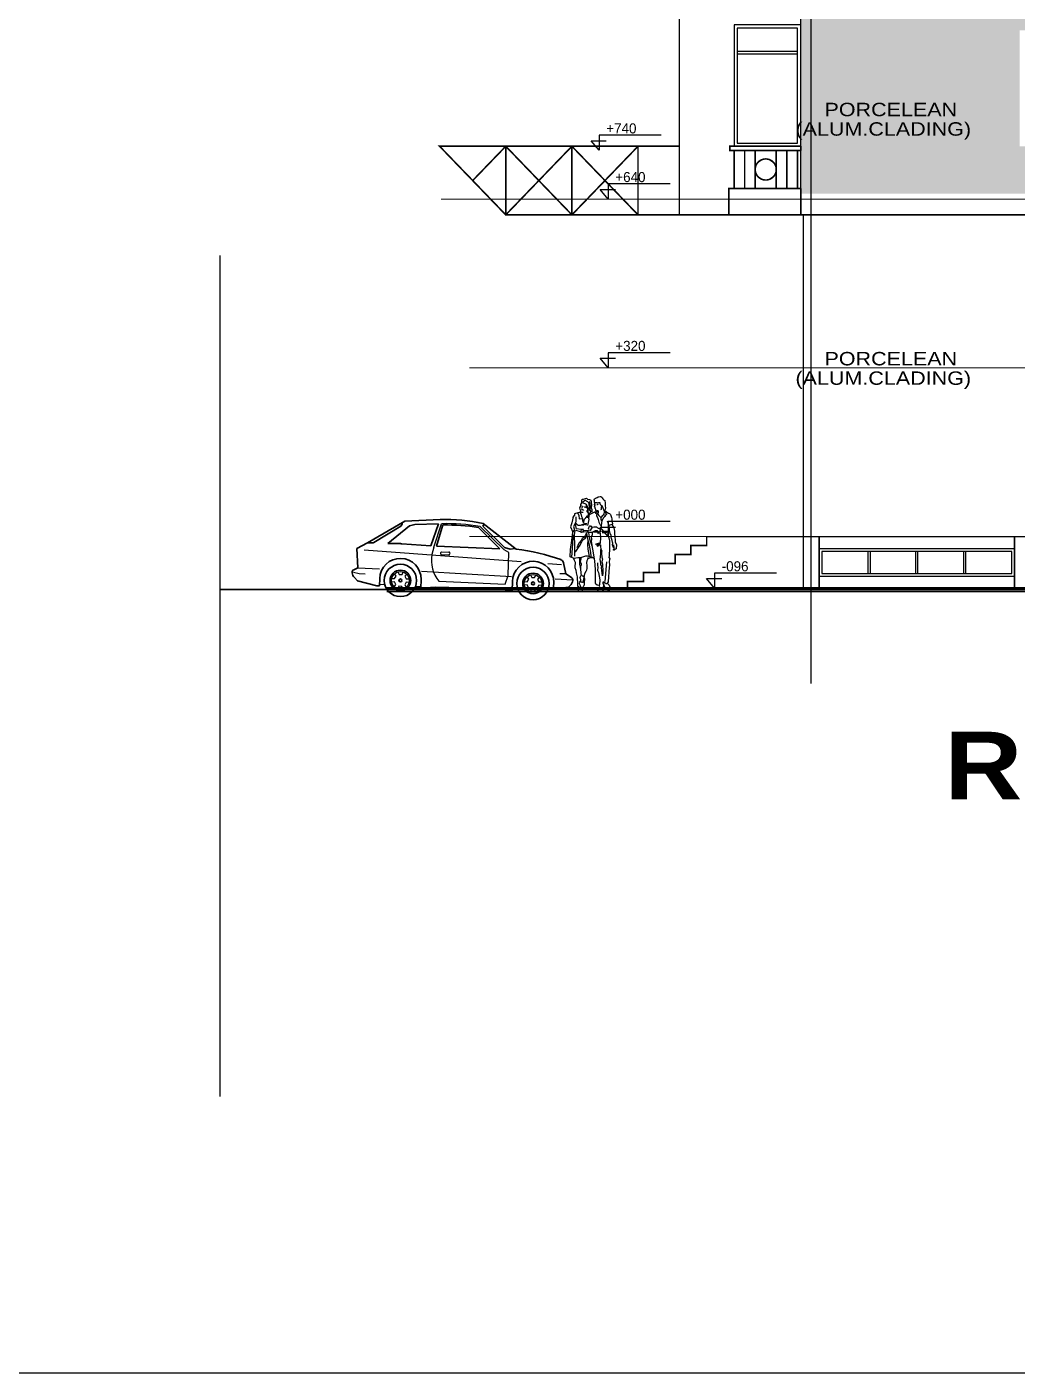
# Model space of a CAD drawing. Extents: x 250879 to 348495, y -51522 to -9360.
# Drawn here: x 291834 to 293711, y -31243 to -28691 of the extents above; entities that cross this region are included whole.
import ezdxf

# ---------------------------------------------------------------- set-up
doc = ezdxf.new("R2010")
doc.units = 0
doc.layers.get('0').update_dxf_attribs({"linetype": 'CONTINUOUS'})
for name, color, linetype, lineweight in [('A-text function', 30, 'CONTINUOUS', 20), ('BALUSTER', 6, 'CONTINUOUS', 30), ('VIS', 8, 'CONTINUOUS', 18)]:
    doc.layers.add(name, color=color, linetype=linetype, lineweight=lineweight)
for name, color, linetype in [('AXIS', 1, 'CONTINUOUS'), ('CAR_DTL', 7, 'CONTINUOUS'), ('CURTAIN', 150, 'CONTINUOUS'), ('DOOR', 4, 'CONTINUOUS'), ('HATCH', 8, 'CONTINUOUS'), ('TEXT', 3, 'CONTINUOUS'), ('TRUSS', 2, 'CONTINUOUS'), ('WALL', 7, 'CONTINUOUS')]:
    doc.layers.add(name, color=color, linetype=linetype)
doc.styles.add('ARIAL', font='BOD_CR.TTF', dxfattribs={"width": 1.2})
doc.styles.get("Standard").update_dxf_attribs({"font": 'sanss___.ttf', "height": 15})
doc.styles.add('VITA', font='vinet.ttf')

# ---------------------------------------------------------------- blocks, each defined once
blk = doc.blocks.new('105')
for p, q in [((-0.017, 1.788), (-0.028, 1.776)), ((0.001, 1.802), (-0.017, 1.788)), ((0.015, 1.805), (0.001, 1.802)), ((0.038, 1.797), (0.015, 1.805)), ((0.052, 1.795), (0.038, 1.797)), ((0.068, 1.786), (0.052, 1.795)), ((-0.072, 1.542), (-0.111, 1.458)), ((-0.073, 1.534), (-0.093, 1.527)), ((-0.081, 1.627), (-0.09, 1.59)), ((-0.09, 1.59), (-0.08, 1.556)), ((-0.079, 1.713), (-0.081, 1.691)), ((-0.081, 1.691), (-0.081, 1.659)), ((-0.081, 1.659), (-0.081, 1.627)), ((-0.08, 1.556), (-0.073, 1.534)), ((-0.075, 1.729), (-0.079, 1.713)), ((-0.059, 1.742), (-0.075, 1.729)), ((-0.067, 1.536), (-0.062, 1.536)), ((-0.062, 1.546), (-0.065, 1.523)), ((-0.062, 1.536), (-0.059, 1.54)), ((-0.04, 1.756), (-0.059, 1.742)), ((-0.059, 1.54), (-0.055, 1.551)), ((-0.055, 1.551), (-0.05, 1.563)), ((-0.05, 1.563), (-0.045, 1.58)), ((-0.045, 1.58), (-0.037, 1.602)), ((-0.028, 1.776), (-0.04, 1.756)), ((-0.037, 1.602), (-0.032, 1.611)), ((-0.032, 1.611), (-0.026, 1.624)), ((-0.026, 1.624), (-0.014, 1.632)), ((-0.02, 1.616), (-0.024, 1.608)), ((-0.024, 1.608), (-0.024, 1.599)), ((-0.024, 1.599), (-0.022, 1.599)), ((-0.022, 1.599), (-0.018, 1.599)), ((-0.02, 1.634), (-0.02, 1.626)), ((-0.02, 1.626), (-0.02, 1.616)), ((-0.018, 1.599), (-0.007, 1.607)), ((-0.014, 1.632), (-0.001, 1.639)), ((-0.007, 1.607), (-0.007, 1.597)), ((-0.007, 1.597), (-0.007, 1.583)), ((-0.007, 1.583), (-0.006, 1.566)), ((-0.006, 1.566), (-0.006, 1.559)), ((-0.006, 1.559), (0.003, 1.552)), ((-0.001, 1.639), (0.004, 1.649)), ((0.004, 1.649), (0.009, 1.659)), ((0.009, 1.659), (0.012, 1.674)), ((0.012, 1.674), (0.015, 1.684)), ((0.015, 1.684), (0.019, 1.684)), ((0.019, 1.684), (0.03, 1.684)), ((0.03, 1.684), (0.046, 1.682)), ((0.046, 1.682), (0.058, 1.679)), ((0.051, 1.647), (0.057, 1.65)), ((0.057, 1.65), (0.062, 1.651)), ((0.058, 1.679), (0.07, 1.68)), ((0.062, 1.651), (0.066, 1.652)), ((0.063, 1.531), (0.068, 1.532)), ((0.066, 1.652), (0.069, 1.653)), ((0.084, 1.778), (0.068, 1.786)), ((0.068, 1.532), (0.071, 1.53)), ((0.07, 1.68), (0.088, 1.681)), ((0.071, 1.644), (0.072, 1.644)), ((0.101, 1.774), (0.084, 1.778)), ((0.084, 1.53), (0.091, 1.539)), ((0.099, 1.565), (0.085, 1.571)), ((0.088, 1.681), (0.102, 1.684)), ((0.091, 1.539), (0.094, 1.546)), ((0.094, 1.546), (0.097, 1.555)), ((0.097, 1.555), (0.099, 1.565)), ((0.122, 1.758), (0.101, 1.774)), ((0.102, 1.684), (0.117, 1.688)), ((0.103, 1.571), (0.105, 1.577)), ((0.107, 1.643), (0.104, 1.65)), ((0.105, 1.577), (0.106, 1.589)), ((0.106, 1.589), (0.107, 1.595)), ((0.108, 1.64), (0.107, 1.643)), ((0.107, 1.599), (0.11, 1.599)), ((0.107, 1.595), (0.107, 1.599)), ((0.112, 1.635), (0.108, 1.64)), ((0.11, 1.599), (0.111, 1.601)), ((0.111, 1.601), (0.114, 1.602)), ((0.112, 1.64), (0.117, 1.643)), ((0.115, 1.629), (0.112, 1.635)), ((0.114, 1.671), (0.114, 1.681)), ((0.116, 1.664), (0.114, 1.671)), ((0.114, 1.602), (0.116, 1.606)), ((0.119, 1.619), (0.115, 1.629)), ((0.117, 1.657), (0.116, 1.664)), ((0.116, 1.606), (0.12, 1.613)), ((0.117, 1.688), (0.119, 1.699)), ((0.117, 1.65), (0.117, 1.657)), ((0.117, 1.643), (0.117, 1.65)), ((0.117, 1.643), (0.117, 1.643)), ((0.119, 1.699), (0.12, 1.718)), ((0.12, 1.614), (0.119, 1.619)), ((0.12, 1.718), (0.123, 1.739)), ((0.121, 1.613), (0.12, 1.614)), ((0.12, 1.613), (0.121, 1.613)), ((0.123, 1.739), (0.122, 1.758)), ((0.185, 1.59), (0.171, 1.558)), ((0.171, 1.558), (0.172, 1.506)), ((0.183, 1.704), (0.179, 1.64)), ((0.179, 1.64), (0.185, 1.59)), ((0.191, 1.735), (0.183, 1.704)), ((0.188, 1.516), (0.196, 1.54)), ((0.212, 1.745), (0.191, 1.735)), ((0.195, 1.611), (0.202, 1.659)), ((0.197, 1.59), (0.195, 1.611)), ((0.196, 1.54), (0.203, 1.565)), ((0.203, 1.565), (0.197, 1.59)), ((0.202, 1.659), (0.207, 1.71)), ((0.223, 1.548), (0.204, 1.531)), ((0.252, 1.754), (0.212, 1.745)), ((0.224, 1.654), (0.22, 1.608)), ((0.22, 1.608), (0.223, 1.575)), ((0.223, 1.575), (0.223, 1.548)), ((0.231, 1.691), (0.224, 1.654)), ((0.252, 1.709), (0.231, 1.691)), ((0.235, 1.561), (0.273, 1.649)), ((0.262, 1.519), (0.235, 1.561)), ((0.245, 1.532), (0.241, 1.477)), ((0.255, 1.573), (0.245, 1.532)), ((0.264, 1.764), (0.252, 1.754)), ((0.279, 1.724), (0.252, 1.709)), ((0.277, 1.598), (0.255, 1.573)), ((0.272, 1.77), (0.264, 1.764)), ((0.328, 1.754), (0.272, 1.77)), ((0.273, 1.649), (0.343, 1.682)), ((0.277, 1.645), (0.277, 1.598)), ((0.29, 1.732), (0.279, 1.724)), ((0.305, 1.61), (0.287, 1.596)), ((0.287, 1.596), (0.296, 1.596)), ((0.306, 1.73), (0.29, 1.732)), ((0.296, 1.596), (0.302, 1.6)), ((0.302, 1.6), (0.305, 1.608)), ((0.312, 1.606), (0.305, 1.61)), ((0.339, 1.699), (0.306, 1.73)), ((0.321, 1.548), (0.329, 1.547)), ((0.35, 1.75), (0.328, 1.754)), ((0.329, 1.547), (0.334, 1.547)), ((0.334, 1.547), (0.34, 1.549)), ((0.339, 1.621), (0.344, 1.605)), ((0.34, 1.549), (0.345, 1.55)), ((0.343, 1.682), (0.374, 1.671)), ((0.344, 1.605), (0.353, 1.595)), ((0.345, 1.55), (0.35, 1.552)), ((0.361, 1.73), (0.35, 1.75)), ((0.35, 1.552), (0.368, 1.561)), ((0.353, 1.595), (0.358, 1.587)), ((0.357, 1.579), (0.353, 1.573)), ((0.358, 1.587), (0.357, 1.579)), ((0.358, 1.623), (0.368, 1.624)), ((0.359, 1.709), (0.361, 1.73)), ((0.359, 1.692), (0.359, 1.709)), ((0.371, 1.677), (0.359, 1.692)), ((0.374, 1.671), (0.386, 1.65)), ((0.388, 1.551), (0.385, 1.536)), ((0.385, 1.536), (0.387, 1.526)), ((0.386, 1.65), (0.387, 1.621)), ((0.387, 1.621), (0.396, 1.604)), ((0.397, 1.566), (0.388, 1.551)), ((0.396, 1.604), (0.402, 1.588)), ((0.402, 1.588), (0.397, 1.566)), ((-0.216, 1.321), (-0.224, 1.279)), ((-0.224, 1.279), (-0.161, 1.254)), ((-0.224, 1.279), (-0.218, 1.273)), ((-0.212, 1.357), (-0.216, 1.321)), ((-0.211, 1.382), (-0.212, 1.357)), ((-0.205, 1.406), (-0.211, 1.382)), ((-0.192, 1.443), (-0.205, 1.406)), ((-0.185, 1.462), (-0.192, 1.443)), ((-0.166, 1.48), (-0.185, 1.462)), ((-0.145, 1.488), (-0.166, 1.48)), ((-0.161, 1.254), (-0.127, 1.335)), ((-0.116, 1.505), (-0.145, 1.488)), ((-0.104, 1.52), (-0.116, 1.505)), ((-0.111, 1.458), (-0.069, 1.446)), ((-0.093, 1.527), (-0.104, 1.52)), ((-0.069, 1.446), (-0.089, 1.431)), ((-0.089, 1.431), (-0.067, 1.41)), ((-0.067, 1.41), (-0.048, 1.39)), ((-0.065, 1.523), (-0.064, 1.507)), ((-0.064, 1.507), (-0.061, 1.489)), ((-0.061, 1.489), (-0.055, 1.473)), ((-0.055, 1.473), (-0.048, 1.457)), ((-0.048, 1.457), (-0.039, 1.446)), ((-0.048, 1.39), (-0.036, 1.374)), ((-0.039, 1.446), (-0.027, 1.438)), ((-0.036, 1.374), (-0.033, 1.365)), ((-0.033, 1.365), (-0.017, 1.349)), ((-0.027, 1.438), (-0.016, 1.419)), ((-0.017, 1.349), (-0.011, 1.299)), ((-0.016, 1.419), (-0.011, 1.409)), ((-0.011, 1.409), (-0.008, 1.399)), ((-0.011, 1.299), (0.001, 1.199)), ((-0.004, 1.353), (-0.006, 1.335)), ((-0.002, 1.373), (-0.004, 1.353)), ((0.007, 1.411), (-0.002, 1.388)), ((-0.002, 1.388), (-0.002, 1.373)), ((0.035, 1.316), (0.004, 1.252)), ((0.029, 1.435), (0.007, 1.411)), ((0.043, 1.452), (0.029, 1.435)), ((0.052, 1.367), (0.035, 1.316)), ((0.054, 1.468), (0.043, 1.452)), ((0.045, 1.498), (0.046, 1.51)), ((0.045, 1.49), (0.045, 1.498)), ((0.046, 1.518), (0.047, 1.53)), ((0.046, 1.51), (0.046, 1.518)), ((0.047, 1.53), (0.049, 1.53)), ((0.049, 1.53), (0.056, 1.529)), ((0.058, 1.387), (0.052, 1.367)), ((0.063, 1.483), (0.054, 1.468)), ((0.056, 1.529), (0.059, 1.529)), ((0.084, 1.44), (0.058, 1.387)), ((0.059, 1.529), (0.063, 1.531)), ((0.061, 1.516), (0.068, 1.498)), ((0.068, 1.498), (0.063, 1.483)), ((0.071, 1.53), (0.077, 1.525)), ((0.106, 1.489), (0.073, 1.472)), ((0.073, 1.472), (0.084, 1.44)), ((0.077, 1.525), (0.078, 1.525)), ((0.078, 1.527), (0.106, 1.489)), ((0.078, 1.525), (0.082, 1.526)), ((0.082, 1.526), (0.084, 1.53)), ((0.213, 1.46), (0.102, 1.517)), ((0.204, 1.531), (0.196, 1.513)), ((0.196, 1.513), (0.207, 1.48)), ((0.207, 1.468), (0.262, 1.519)), ((0.224, 1.387), (0.213, 1.46)), ((0.218, 1.369), (0.224, 1.387)), ((0.244, 1.251), (0.218, 1.369)), ((0.241, 1.477), (0.252, 1.4)), ((0.285, 1.399), (0.254, 1.437)), ((0.303, 1.293), (0.266, 1.293)), ((0.296, 1.278), (0.282, 1.273)), ((0.31, 1.374), (0.285, 1.399)), ((0.312, 1.279), (0.296, 1.278)), ((0.334, 1.281), (0.303, 1.293)), ((0.327, 1.301), (0.31, 1.374)), ((0.33, 1.267), (0.312, 1.279)), ((0.344, 1.339), (0.327, 1.301)), ((0.384, 1.26), (0.334, 1.281)), ((0.361, 1.504), (0.335, 1.508)), ((0.344, 1.384), (0.344, 1.339)), ((0.408, 1.377), (0.344, 1.384)), ((0.353, 1.401), (0.352, 1.389)), ((0.364, 1.426), (0.353, 1.401)), ((0.368, 1.506), (0.361, 1.504)), ((0.375, 1.455), (0.364, 1.426)), ((0.378, 1.514), (0.368, 1.506)), ((0.394, 1.497), (0.375, 1.455)), ((0.387, 1.526), (0.378, 1.514)), ((0.388, 1.505), (0.496, 1.477)), ((0.419, 1.446), (0.408, 1.377)), ((0.434, 1.486), (0.419, 1.446)), ((0.471, 1.299), (0.436, 1.26)), ((0.474, 1.419), (0.474, 1.333)), ((0.474, 1.333), (0.482, 1.305)), ((0.482, 1.305), (0.478, 1.265)), ((0.482, 1.305), (0.516, 1.236)), ((0.496, 1.477), (0.498, 1.451)), ((0.498, 1.451), (0.538, 1.406)), ((0.526, 1.42), (0.551, 1.303)), ((0.551, 1.303), (0.575, 1.228)), ((-0.267, 1.025), (-0.27, 0.99)), ((-0.26, 1.105), (-0.267, 1.025)), ((-0.259, 1.143), (-0.26, 1.105)), ((-0.254, 1.177), (-0.259, 1.143)), ((-0.248, 1.212), (-0.254, 1.177)), ((-0.227, 1.243), (-0.248, 1.212)), ((-0.218, 1.273), (-0.227, 1.243)), ((-0.201, 1.009), (-0.197, 1.036)), ((-0.197, 1.036), (-0.196, 1.078)), ((-0.196, 1.078), (-0.187, 1.086)), ((-0.187, 1.086), (-0.166, 1.147)), ((-0.166, 1.147), (-0.165, 1.157)), ((-0.165, 1.157), (-0.162, 1.18)), ((-0.162, 1.198), (-0.161, 1.254)), ((-0.162, 1.18), (-0.162, 1.198)), ((-0.145, 1.163), (-0.155, 1.148)), ((-0.155, 1.148), (-0.152, 1.138)), ((-0.152, 1.138), (-0.131, 1.137)), ((-0.136, 1.069), (-0.151, 1.017)), ((-0.14, 1.189), (-0.145, 1.163)), ((-0.139, 1.245), (-0.14, 1.229)), ((-0.14, 1.229), (-0.14, 1.189)), ((-0.131, 1.099), (-0.136, 1.069)), ((-0.131, 1.137), (-0.102, 1.142)), ((-0.122, 1.129), (-0.131, 1.099)), ((-0.097, 1.127), (-0.122, 1.129)), ((-0.102, 1.142), (-0.076, 1.14)), ((-0.075, 1.122), (-0.097, 1.127)), ((-0.076, 1.14), (-0.042, 1.14)), ((-0.052, 1.121), (-0.075, 1.122)), ((-0.029, 1.121), (-0.052, 1.121)), ((-0.042, 1.14), (-0.012, 1.141)), ((0.004, 1.149), (0.005, 1.171)), ((0.004, 1.135), (0.004, 1.149)), ((0.009, 1.128), (0.004, 1.135)), ((0.005, 1.171), (0.007, 1.189)), ((0.01, 1.107), (0.006, 1.017)), ((0.007, 1.189), (0.008, 1.189)), ((0.008, 1.189), (0.025, 1.192)), ((0.025, 1.117), (0.009, 1.128)), ((0.019, 1.156), (0.016, 1.135)), ((0.025, 1.192), (0.044, 1.198)), ((0.037, 1.113), (0.025, 1.117)), ((0.036, 1.143), (0.029, 1.131)), ((0.051, 1.104), (0.037, 1.113)), ((0.044, 1.198), (0.053, 1.201)), ((0.056, 1.106), (0.051, 1.104)), ((0.053, 1.201), (0.063, 1.21)), ((0.057, 1.117), (0.056, 1.106)), ((0.058, 1.143), (0.057, 1.13)), ((0.057, 1.13), (0.057, 1.117)), ((0.059, 1.148), (0.058, 1.143)), ((0.068, 1.156), (0.059, 1.148)), ((0.063, 1.21), (0.073, 1.221)), ((0.082, 1.157), (0.068, 1.156)), ((0.07, 1.129), (0.137, 1.125)), ((0.073, 1.221), (0.076, 1.224)), ((0.076, 1.224), (0.096, 1.223)), ((0.094, 1.16), (0.082, 1.157)), ((0.103, 1.159), (0.094, 1.16)), ((0.096, 1.223), (0.135, 1.22)), ((0.163, 1.127), (0.103, 1.159)), ((0.135, 1.22), (0.162, 1.217)), ((0.159, 1.08), (0.158, 1.125)), ((0.175, 1.04), (0.159, 1.08)), ((0.162, 1.217), (0.163, 1.225)), ((0.163, 1.225), (0.174, 1.224)), ((0.209, 1.127), (0.163, 1.127)), ((0.165, 1.219), (0.203, 1.16)), ((0.173, 0.997), (0.175, 1.04)), ((0.174, 1.224), (0.179, 1.242)), ((0.179, 1.242), (0.188, 1.236)), ((0.188, 1.236), (0.194, 1.243)), ((0.194, 1.243), (0.205, 1.238)), ((0.203, 1.16), (0.242, 1.166)), ((0.205, 1.238), (0.211, 1.244)), ((0.224, 1.125), (0.209, 1.127)), ((0.211, 1.244), (0.226, 1.225)), ((0.234, 1.117), (0.215, 1)), ((0.243, 1.128), (0.224, 1.125)), ((0.226, 1.225), (0.241, 1.185)), ((0.246, 1.141), (0.243, 1.128)), ((0.269, 1.103), (0.243, 0.974)), ((0.246, 1.162), (0.246, 1.152)), ((0.246, 1.152), (0.246, 1.141)), ((0.253, 1.126), (0.334, 1.131)), ((0.324, 1.166), (0.259, 1.161)), ((0.284, 1.022), (0.271, 1.073)), ((0.272, 1.116), (0.295, 1.058)), ((0.282, 1.273), (0.276, 1.258)), ((0.339, 0.981), (0.284, 1.022)), ((0.295, 1.058), (0.324, 1.026)), ((0.324, 1.026), (0.352, 1.005)), ((0.362, 1.268), (0.33, 1.267)), ((0.338, 1.18), (0.335, 1.16)), ((0.335, 1.16), (0.335, 1.145)), ((0.335, 1.145), (0.34, 1.13)), ((0.344, 1.194), (0.338, 1.18)), ((0.34, 1.13), (0.347, 1.116)), ((0.356, 1.187), (0.344, 1.194)), ((0.347, 1.116), (0.353, 1.127)), ((0.353, 1.127), (0.37, 1.12)), ((0.367, 1.174), (0.356, 1.187)), ((0.374, 1.156), (0.367, 1.174)), ((0.37, 1.12), (0.373, 1.13)), ((0.468, 1.198), (0.373, 1.182)), ((0.373, 1.13), (0.375, 1.143)), ((0.375, 1.143), (0.374, 1.156)), ((0.436, 1.26), (0.384, 1.26)), ((0.384, 1.135), (0.469, 1.161)), ((0.478, 1.265), (0.475, 1.199)), ((0.5, 1.076), (0.487, 1.157)), ((0.516, 1.236), (0.498, 1.167)), ((0.529, 1.124), (0.498, 1.167)), ((0.498, 1.004), (0.5, 1.076)), ((0.524, 1.016), (0.519, 1.074)), ((0.575, 1.228), (0.529, 1.124)), ((0.552, 0.968), (0.529, 1.124)), ((-0.274, 0.936), (-0.297, 0.892)), ((-0.297, 0.892), (-0.291, 0.812)), ((-0.291, 0.812), (-0.264, 0.801)), ((-0.27, 0.99), (-0.274, 0.936)), ((-0.264, 0.801), (-0.251, 0.784)), ((-0.254, 0.83), (-0.247, 0.888)), ((-0.252, 0.812), (-0.254, 0.83)), ((-0.246, 0.805), (-0.252, 0.812)), ((-0.251, 0.842), (-0.239, 0.836)), ((-0.251, 0.784), (-0.247, 0.784)), ((-0.247, 0.784), (-0.246, 0.784)), ((-0.243, 0.799), (-0.246, 0.805)), ((-0.246, 0.784), (-0.243, 0.789)), ((-0.243, 0.794), (-0.243, 0.799)), ((-0.243, 0.789), (-0.243, 0.794)), ((-0.239, 0.836), (-0.235, 0.844)), ((-0.235, 0.844), (-0.233, 0.852)), ((-0.233, 0.852), (-0.225, 0.869)), ((-0.226, 0.921), (-0.224, 0.938)), ((-0.226, 0.912), (-0.226, 0.921)), ((-0.222, 0.896), (-0.226, 0.912)), ((-0.225, 0.869), (-0.221, 0.885)), ((-0.224, 0.938), (-0.214, 0.97)), ((-0.221, 0.885), (-0.222, 0.896)), ((-0.214, 0.97), (-0.201, 1.009)), ((-0.151, 1.017), (-0.163, 0.965)), ((-0.163, 0.965), (-0.163, 0.926)), ((-0.163, 0.926), (-0.162, 0.823)), ((-0.162, 0.823), (-0.16, 0.679)), ((0.002, 0.811), (-0.018, 0.776)), ((-0.018, 0.776), (-0.016, 0.751)), ((0, 0.722), (0, 0.8)), ((0.003, 0.852), (0.002, 0.811)), ((0.008, 0.889), (0.003, 0.852)), ((0.006, 1.017), (0.01, 0.922)), ((0.066, 0.89), (0.008, 0.889)), ((0.01, 0.922), (0.027, 0.907)), ((0.027, 0.907), (0.079, 0.888)), ((0.032, 0.918), (0.104, 0.892)), ((0.036, 0.871), (0.074, 0.855)), ((0.079, 0.888), (0.066, 0.89)), ((0.111, 0.586), (0.15, 0.803)), ((0.15, 0.803), (0.174, 0.95)), ((0.215, 1), (0.169, 0.865)), ((0.174, 0.95), (0.173, 0.997)), ((0.218, 0.883), (0.196, 0.741)), ((0.237, 0.964), (0.218, 0.883)), ((0.247, 0.805), (0.232, 0.735)), ((0.243, 0.974), (0.25, 0.896)), ((0.25, 0.896), (0.247, 0.805)), ((0.362, 0.948), (0.339, 0.981)), ((0.352, 1.005), (0.375, 0.972)), ((0.389, 0.878), (0.362, 0.948)), ((0.375, 0.972), (0.414, 0.916)), ((0.421, 0.839), (0.389, 0.878)), ((0.414, 0.916), (0.453, 0.829)), ((0.459, 0.78), (0.421, 0.839)), ((0.474, 0.763), (0.459, 0.78)), ((0.493, 0.943), (0.498, 1.004)), ((0.494, 0.673), (0.493, 0.943)), ((0.528, 0.911), (0.524, 1.016)), ((0.547, 0.651), (0.528, 0.911)), ((0.576, 0.799), (0.552, 0.968)), ((0.579, 0.659), (0.576, 0.799)), ((-0.157, 0.638), (-0.169, 0.622)), ((-0.169, 0.622), (-0.168, 0.602)), ((-0.168, 0.602), (-0.156, 0.578)), ((-0.158, 0.553), (-0.165, 0.52)), ((-0.165, 0.52), (-0.165, 0.493)), ((-0.16, 0.679), (-0.155, 0.646)), ((-0.156, 0.578), (-0.158, 0.553)), ((-0.155, 0.646), (-0.157, 0.638)), ((-0.11, 0.562), (-0.077, 0.193)), ((-0.024, 0.622), (-0.035, 0.621)), ((-0.035, 0.621), (-0.02, 0.562)), ((-0.02, 0.562), (-0.032, 0.523)), ((-0.032, 0.523), (-0.03, 0.5)), ((-0.013, 0.708), (-0.024, 0.622)), ((-0.016, 0.751), (-0.013, 0.708)), ((-0.003, 0.508), (0, 0.531)), ((0.004, 0.652), (0, 0.722)), ((0, 0.531), (0.011, 0.614)), ((0.011, 0.614), (0.004, 0.652)), ((0.064, 0.545), (0.06, 0.504)), ((0.1, 0.421), (0.111, 0.586)), ((0.122, 0.638), (0.21, 0.659)), ((0.122, 0.631), (0.163, 0.638)), ((0.163, 0.638), (0.196, 0.641)), ((0.196, 0.741), (0.191, 0.671)), ((0.196, 0.641), (0.235, 0.63)), ((0.21, 0.659), (0.251, 0.67)), ((0.232, 0.735), (0.222, 0.663)), ((0.246, 0.649), (0.247, 0.628)), ((0.247, 0.628), (0.249, 0.611)), ((0.249, 0.611), (0.262, 0.583)), ((0.251, 0.67), (0.288, 0.67)), ((0.262, 0.583), (0.272, 0.549)), ((0.269, 0.532), (0.264, 0.505)), ((0.272, 0.549), (0.269, 0.532)), ((0.288, 0.67), (0.325, 0.661)), ((0.325, 0.661), (0.386, 0.643)), ((0.366, 0.518), (0.368, 0.526)), ((0.368, 0.505), (0.366, 0.518)), ((0.368, 0.526), (0.376, 0.54)), ((0.373, 0.63), (0.38, 0.639)), ((0.373, 0.619), (0.373, 0.63)), ((0.378, 0.605), (0.373, 0.619)), ((0.376, 0.54), (0.379, 0.554)), ((0.383, 0.586), (0.378, 0.605)), ((0.379, 0.554), (0.382, 0.57)), ((0.38, 0.639), (0.382, 0.639)), ((0.382, 0.57), (0.383, 0.586)), ((0.386, 0.643), (0.436, 0.642)), ((0.404, 0.522), (0.398, 0.49)), ((0.403, 0.632), (0.401, 0.606)), ((0.401, 0.606), (0.402, 0.575)), ((0.402, 0.575), (0.404, 0.548)), ((0.407, 0.643), (0.403, 0.632)), ((0.404, 0.548), (0.404, 0.522)), ((0.436, 0.642), (0.471, 0.636)), ((0.471, 0.636), (0.496, 0.628)), ((0.491, 0.753), (0.474, 0.763)), ((0.488, 0.558), (0.487, 0.526)), ((0.487, 0.526), (0.489, 0.497)), ((0.502, 0.595), (0.488, 0.558)), ((0.496, 0.628), (0.536, 0.642)), ((0.516, 0.626), (0.502, 0.595)), ((0.536, 0.642), (0.579, 0.659)), ((-0.165, 0.493), (-0.161, 0.466)), ((-0.161, 0.466), (-0.141, 0.188)), ((-0.03, 0.5), (-0.038, 0.403)), ((-0.038, 0.403), (-0.037, 0.354)), ((-0.037, 0.354), (-0.031, 0.301)), ((-0.031, 0.301), (-0.016, 0.451)), ((-0.018, 0.482), (-0.003, 0.508)), ((-0.016, 0.451), (-0.018, 0.482)), ((0.045, 0.36), (0.019, 0.225)), ((0.06, 0.4), (0.045, 0.36)), ((0.06, 0.504), (0.055, 0.463)), ((0.055, 0.463), (0.06, 0.4)), ((0.102, 0.159), (0.1, 0.421)), ((0.264, 0.505), (0.264, 0.472)), ((0.264, 0.472), (0.264, 0.445)), ((0.264, 0.445), (0.268, 0.409)), ((0.268, 0.409), (0.284, 0.381)), ((0.284, 0.381), (0.309, 0.338)), ((0.314, 0.262), (0.307, 0.242)), ((0.309, 0.338), (0.315, 0.305)), ((0.322, 0.281), (0.314, 0.262)), ((0.315, 0.305), (0.319, 0.3)), ((0.317, 0.302), (0.334, 0.205)), ((0.319, 0.3), (0.327, 0.291)), ((0.327, 0.291), (0.34, 0.287)), ((0.34, 0.287), (0.348, 0.29)), ((0.348, 0.29), (0.356, 0.304)), ((0.356, 0.304), (0.363, 0.316)), ((0.363, 0.316), (0.374, 0.335)), ((0.372, 0.494), (0.368, 0.505)), ((0.376, 0.471), (0.372, 0.494)), ((0.374, 0.371), (0.38, 0.415)), ((0.374, 0.335), (0.374, 0.371)), ((0.383, 0.286), (0.375, 0.314)), ((0.383, 0.449), (0.376, 0.471)), ((0.38, 0.415), (0.381, 0.432)), ((0.381, 0.432), (0.383, 0.449)), ((0.389, 0.27), (0.383, 0.286)), ((0.389, 0.465), (0.384, 0.449)), ((0.398, 0.49), (0.389, 0.465)), ((0.391, 0.255), (0.389, 0.27)), ((0.45, 0.283), (0.448, 0.251)), ((0.467, 0.356), (0.45, 0.283)), ((0.476, 0.407), (0.467, 0.356)), ((0.489, 0.46), (0.476, 0.407)), ((0.489, 0.497), (0.489, 0.46)), ((-0.17, 0.089), (-0.18, 0.055)), ((-0.18, 0.055), (-0.18, 0.037)), ((-0.18, 0.037), (-0.167, 0.029)), ((-0.157, 0.124), (-0.17, 0.089)), ((-0.167, 0.029), (-0.133, 0.027)), ((-0.124, 0.157), (-0.157, 0.124)), ((-0.141, 0.188), (-0.113, 0.15)), ((-0.133, 0.027), (-0.112, 0.041)), ((-0.113, 0.15), (-0.103, 0.148)), ((-0.112, 0.041), (-0.085, 0.079)), ((-0.103, 0.148), (-0.08, 0.158)), ((-0.085, 0.079), (-0.067, 0.116)), ((-0.08, 0.158), (-0.051, 0.178)), ((-0.067, 0.116), (-0.059, 0.148)), ((-0.036, 0.153), (-0.052, 0.137)), ((-0.052, 0.137), (-0.052, 0.12)), ((-0.052, 0.12), (-0.045, 0.077)), ((-0.051, 0.178), (-0.037, 0.179)), ((-0.045, 0.077), (-0.05, 0.041)), ((-0.05, 0.041), (-0.023, 0.002)), ((-0.037, 0.179), (-0.036, 0.153)), ((-0.023, 0.002), (0.023, -0.002)), ((0.016, 0.113), (0.037, 0.117)), ((0.029, 0.081), (0.017, 0.101)), ((0.019, 0.225), (0.026, 0.131)), ((0.023, -0.002), (0.037, 0)), ((0.048, 0.058), (0.029, 0.081)), ((0.037, 0.117), (0.068, 0.125)), ((0.037, 0), (0.046, 0.01)), ((0.046, 0.01), (0.054, 0.022)), ((0.054, 0.037), (0.048, 0.058)), ((0.054, 0.022), (0.054, 0.037)), ((0.068, 0.125), (0.092, 0.139)), ((0.092, 0.139), (0.102, 0.159)), ((0.307, 0.242), (0.311, 0.218)), ((0.311, 0.218), (0.315, 0.189)), ((0.316, 0.176), (0.313, 0.149)), ((0.313, 0.149), (0.318, 0.12)), ((0.315, 0.189), (0.316, 0.176)), ((0.318, 0.12), (0.32, 0.115)), ((0.32, 0.115), (0.333, 0.092)), ((0.333, 0.092), (0.348, 0.076)), ((0.334, 0.205), (0.337, 0.189)), ((0.337, 0.189), (0.347, 0.174)), ((0.347, 0.027), (0.346, 0.049)), ((0.347, 0.174), (0.356, 0.172)), ((0.35, 0.014), (0.347, 0.027)), ((0.348, 0.076), (0.374, 0.074)), ((0.363, 0.001), (0.35, 0.014)), ((0.356, 0.172), (0.37, 0.181)), ((0.362, 0.058), (0.36, 0.079)), ((0.368, 0.047), (0.362, 0.058)), ((0.396, 0.004), (0.363, 0.001)), ((0.383, 0.044), (0.368, 0.047)), ((0.37, 0.181), (0.379, 0.197)), ((0.374, 0.074), (0.381, 0.089)), ((0.379, 0.197), (0.381, 0.228)), ((0.381, 0.228), (0.385, 0.241)), ((0.381, 0.089), (0.387, 0.109)), ((0.397, 0.05), (0.383, 0.044)), ((0.385, 0.241), (0.391, 0.255)), ((0.397, 0.177), (0.385, 0.196)), ((0.387, 0.109), (0.394, 0.122)), ((0.394, 0.122), (0.4, 0.135)), ((0.42, 0.008), (0.396, 0.004)), ((0.402, 0.166), (0.397, 0.177)), ((0.401, 0.058), (0.397, 0.05)), ((0.4, 0.135), (0.403, 0.149)), ((0.412, 0.083), (0.401, 0.058)), ((0.403, 0.149), (0.402, 0.166)), ((0.44, 0.111), (0.412, 0.083)), ((0.427, 0.022), (0.42, 0.008)), ((0.432, 0.036), (0.427, 0.022)), ((0.43, 0.104), (0.431, 0.052)), ((0.431, 0.052), (0.432, 0.036)), ((0.443, 0.134), (0.44, 0.111)), ((0.443, 0.194), (0.442, 0.155)), ((0.442, 0.155), (0.443, 0.134)), ((0.445, 0.222), (0.443, 0.194)), ((0.448, 0.251), (0.445, 0.222))]:
    blk.add_line(p, q)
blk = doc.blocks.new('02ECAR01')
at = {"color": 0, "linetype": 'ByBlock'}
for p, q in [((-114.95, 51.36), (-140, 36)), ((-135.5, 36.32), (-117.6, 47.93)), ((-111.66, 48.19), (-126, 35.92)), ((-116.76, 49.11), (-116.39, 50.49)), ((-91, 53), (-114.95, 51.36)), ((-111.66, 48.19), (-108.02, 49.18)), ((-108.02, 49.18), (-92.03, 50)), ((-92.03, 50), (-97, 35)), ((-89, 49.29), (-93.07, 34.71)), ((-50, 34), (-64.83, 48.09)), ((-62, 49), (-61.12, 50.4)), ((-62, 49), (-46.87, 35.04)), ((-61.74, 50.96), (-39, 34)), ((-140, 36), (-147, 32)), ((-147, 32), (-146, 19)), ((-140, 36), (-136.59, 36)), ((-126, 35.92), (-117.39, 35.97)), ((-116.6, 35.92), (-97, 35)), ((-93.07, 34.71), (-50, 34)), ((-46.87, 35.04), (-43.14, 34)), ((-43.14, 34), (-39.72, 34.54)), ((-146, 19), (-148.83, 17.58)), ((-5, 18), (-6.65, 25.41)), ((-148.24, 12.24), (-146, 10)), ((-146, 10), (-133, 7)), ((-131, 12), (-131, 7)), ((-103, 12), (-103, 6)), ((-41, 12), (-41, 6)), ((-13, 12), (-13, 9)), ((-1.01, 15.61), (-5, 18)), ((-1.76, 10.24), (-3, 9)), ((-133, 7), (-131, 7)), ((-103, 6), (-93, 7)), ((-93, 7), (-57, 7)), ((-57, 7), (-43, 6)), ((-43, 6), (-41, 6)), ((-13, 9), (-11.67, 7.67)), ((-3, 9), (-10, 8))]:
    blk.add_line(p, q, dxfattribs=at)
for centre, radius in [((-117, 11), 11), ((-27, 11), 11), ((-117, 11), 7), ((-117, 11), 1), ((-27, 11), 7), ((-27, 11), 1)]:
    blk.add_circle(centre, radius, dxfattribs=at)
for centre, radius, start, end in [((-118.69, 49.61), 2, 302.96877, 345.3606), ((-86.33, -90.67), 143.75, 80.15033, 91.86102), ((-83.36, -81.78), 131.18, 81.88299, 92.46556), ((-136.59, 38), 2, 270, 302.96877), ((-116.6, 41.92), 6, 262.40536, 270), ((-51.43, -100.38), 134.96, 71.46164, 84.71513), ((-9.58, 24.76), 3, 12.52881, 69.44395), ((-117, 12), 14, 0, 180), ((-27, 12), 14.04, 0, 180), ((-147.94, 15.79), 2, 116.56505, 189.9515), ((-144, 16.49), 6, 189.9515, 225), ((-6, 14.49), 6, 315, 351.49917), ((-2.04, 13.89), 2, 351.49917, 59.03624)]:
    blk.add_arc(centre, radius, start, end, dxfattribs=at)
at = {"layer": 'CAR_DTL'}
for p, q in [((-94.78, 34), (-89.96, 50.11)), ((-47.2, 33.26), (-63.69, 48.79)), ((-35.45, 25.43), (-142, 31)), ((-94.78, 34), (-96, 29)), ((-90, 29.5), (-90, 30.5)), ((-89.5, 31), (-84.5, 31)), ((-84.5, 29), (-89.5, 29)), ((-84, 30.5), (-84, 29.5)), ((-44, 31.62), (-47.2, 33.26)), ((-44, 16), (-44, 31.62)), ((-146, 19), (-131.36, 18.5)), ((-8, 24), (-17.3, 24.49)), ((-149, 16), (-145, 15)), ((-145, 15), (-141, 15)), ((-122.87, 12.25), (-120.96, 12.13)), ((-120.96, 9.87), (-122.87, 9.75)), ((-119.96, 13.87), (-121.02, 15.46)), ((-120.96, 12.13), (-119.96, 13.87)), ((-119.96, 8.13), (-120.96, 9.87)), ((-118.85, 16.71), (-118, 15)), ((-118, 15), (-116, 15)), ((-116, 15), (-115.15, 16.71)), ((-112.98, 15.46), (-114.04, 13.87)), ((-114.04, 13.87), (-113.04, 12.13)), ((-113.04, 9.87), (-114.04, 8.13)), ((-113.04, 12.13), (-111.13, 12.25)), ((-111.13, 9.75), (-113.04, 9.87)), ((-102.76, 17.52), (-41.73, 15.43)), ((-91, 11), (-46, 10)), ((-46, 10), (-44, 16)), ((-32.87, 12.25), (-30.96, 12.13)), ((-30.96, 9.87), (-32.87, 9.75)), ((-29.96, 13.87), (-31.02, 15.46)), ((-30.96, 12.13), (-29.96, 13.87)), ((-29.96, 8.13), (-30.96, 9.87)), ((-28.85, 16.71), (-28, 15)), ((-28, 15), (-26, 15)), ((-26, 15), (-25.15, 16.71)), ((-22.98, 15.46), (-24.04, 13.87)), ((-24.04, 13.87), (-23.04, 12.13)), ((-23.04, 9.87), (-24.04, 8.13)), ((-23.04, 12.13), (-21.13, 12.25)), ((-21.13, 9.75), (-23.04, 9.87)), ((-12.13, 14.42), (0, 14)), ((-5, 18), (-9, 18)), ((-127.5, 7.73), (-131, 7.83)), ((-121.02, 6.54), (-119.96, 8.13)), ((-118, 7), (-118.85, 5.29)), ((-116, 7), (-118, 7)), ((-115.15, 5.29), (-116, 7)), ((-114.04, 8.13), (-112.98, 6.54)), ((-103, 7.03), (-106.7, 7.13)), ((-37.25, 7), (-41, 7)), ((-31.02, 6.54), (-29.96, 8.13)), ((-28, 7), (-28.85, 5.29)), ((-26, 7), (-28, 7)), ((-25.15, 5.29), (-26, 7)), ((-24.04, 8.13), (-22.98, 6.54)), ((-15, 7), (-16.75, 7)), ((-10, 8), (-15, 7))]:
    blk.add_line(p, q, dxfattribs=at)
for centre in [(-117, 11), (-27, 11)]:
    blk.add_circle(centre, 6, dxfattribs=at)
for centre, radius, start, end in [((-83.27, -78.04), 128.33, 81.22289, 92.98789), ((-72.88, 25.73), 23.35, 171.94103, 219.10719), ((-89.5, 30.5), 0.5, 90, 180), ((-89.5, 29.5), 0.5, 180, 270), ((-84.5, 30.5), 0.5, 0, 90), ((-84.5, 29.5), 0.5, 270, 0)]:
    blk.add_arc(centre, radius, start, end, dxfattribs=at)
blk = doc.blocks.new('LIME')
at = {"layer": 'DOOR'}
for p, q in [((244475.4, -28849), (244460, -28830.9)), ((244460, -28830.9), (244489, -28830.9)), ((244593, -28820.3), (244475.4, -28820.3)), ((244475.4, -28820.3), (244475.4, -28849))]:
    blk.add_line(p, q, dxfattribs=at)

msp = doc.modelspace()

# ---------------------------------------------------------------- hatches: boundary and pattern name
at = {"layer": 'WALL', "linetype": 'Continuous'}
h = msp.add_hatch(dxfattribs=at)
h.set_pattern_fill('DOTS', color=30, scale=10, style=0)
h.set_pattern_definition([(0, (61674.049, 6740.546), (7.9375, 15.875), [0, -15.875])])
h.paths.add_polyline_path([(293716.12979, -28597.00774), (293716.12979, -26767.00774), (293300.9652, -26767.00774), (293300.9652, -29007.00774), (296136.29437, -29007.00774), (296136.29437, -26767.00774), (295726.29437, -26767.00774), (295726.29437, -28597.00774)])
h.paths.add_polyline_path([(293716.12979, -28917.00774), (293716.12979, -28697.00774), (295726.29437, -28697.00774), (295726.29437, -28917.00774)])

# ---------------------------------------------------------------- linework, layer by layer
at = {"layer": 'AXIS'}
msp.add_line((293320.9652, -29935.19605), (293320.9652, -25772.96771), dxfattribs=at)
at = {"layer": 'CURTAIN', "linetype": 'Continuous'}
for p, q in [((293180.73726, -28736.85035), (293294.9652, -28736.85035)), ((293180.73726, -28741.85035), (293294.9652, -28741.85035)), ((293428.49071, -29685.35259), (293428.49071, -29726.68449)), ((293432.49071, -29685.35259), (293432.49071, -29726.68449)), ((293518.54749, -29685.35259), (293518.54749, -29726.68449)), ((293522.54749, -29685.35259), (293522.54749, -29726.68449)), ((293609.43969, -29685.35259), (293609.43969, -29726.68449)), ((293613.43969, -29685.35259), (293613.43969, -29726.68449))]:
    msp.add_line(p, q, dxfattribs=at)
for points in [[(293294.9652, -28693.00774), (293180.73726, -28693.00774), (293180.73726, -28911.00774), (293294.9652, -28911.00774)], [(293706.12979, -29680.35259), (293335.9652, -29680.35259), (293335.9652, -29731.68449), (293706.12979, -29731.68449)], [(293701.12979, -29685.35259), (293340.9652, -29685.35259), (293340.9652, -29726.68449), (293701.12979, -29726.68449)]]:
    msp.add_lwpolyline(points, close=True, dxfattribs=at)
at = {"layer": 'HATCH', "linetype": 'Continuous'}
msp.add_line((292199.85082, -29123.99856), (292199.85082, -30718.49842), dxfattribs=at)
at = {"layer": 'VIS', "ltscale": 0.0001}
for p, q in [((292619.6915, -29017.00774), (296881.68241, -29017.00774)), ((292673.56026, -29337.00774), (296881.68241, -29337.00774)), ((292673.56026, -29657.00774), (296881.68241, -29657.00774))]:
    msp.add_line(p, q, dxfattribs=at)
at = {"layer": 'WALL', "linetype": 'Continuous'}
for points in [[(260472.89313, -16380.03703), (311150.81778, -16380.03703), (311150.81778, -31242.63333), (260472.89313, -31242.63333)], [(293300.9652, -25997.00774), (296136.29437, -25997.00774), (296136.29437, -29047.00774), (293300.9652, -29047.00774)], [(293300.9652, -28687.00774), (293174.73726, -28687.00774), (293174.73726, -28917.00774), (293300.9652, -28917.00774)], [(293166.73726, -28917.00774), (293300.9652, -28917.00774), (293300.9652, -28925.00774), (293166.73726, -28925.00774)], [(293300.9652, -28997.00774), (293164.73726, -28997.00774), (293164.73726, -29047.00774), (293300.9652, -29047.00774)], [(293164.73726, -28997.00774), (293300.9652, -28997.00774), (293300.9652, -29047.00774), (293164.73726, -29047.00774)]]:
    msp.add_lwpolyline(points, close=True, dxfattribs=at)
at = {"layer": 'WALL', "linetype": 'Continuous', "const_width": 3}
for points in [[(293070.9652, -29047.00774), (293070.9652, -25997.00774), (296136.29437, -25997.00774)], [(293300.9652, -29047.00774), (293300.9652, -25997.00774)], [(296136.29437, -26737.00774), (296136.29437, -29047.00774), (293300.9652, -29047.00774), (293300.9652, -26737.00774)], [(293174.73726, -28917.00774), (293300.9652, -28917.00774)], [(293174.73726, -28925.00774), (293174.73726, -28997.00774)], [(293174.73726, -28997.00774), (293174.73726, -28925.00774)], [(293174.73726, -28925.00774), (293174.73726, -28997.00774)], [(293174.73726, -28925.00774), (293174.73726, -28997.00774)], [(293174.73726, -28925.00774), (293300.9652, -28925.00774)], [(293174.73726, -29047.00774), (293164.73726, -29047.00774), (293164.73726, -28997.00774), (293300.9652, -28997.00774)], [(293164.73726, -29047.00774), (293070.9652, -29047.00774)], [(293300.9652, -29047.00774), (293164.73726, -29047.00774)], [(293305.9652, -29047.00774), (293305.9652, -29757.00774)], [(293305.9652, -29657.00774), (293122.84919, -29657.00774), (293122.84919, -29674.00774), (293092.84919, -29674.00774), (293092.84919, -29691.00774), (293062.84919, -29691.00774), (293062.84919, -29708.00774), (293032.84919, -29708.00774), (293032.84919, -29725.00774), (293002.84919, -29725.00774), (293002.84919, -29742.00774), (292972.84919, -29742.00774), (292972.84919, -29757.00774)], [(296136.29437, -29657.00774), (293122.84919, -29657.00774)], [(293335.9652, -29657.00774), (293335.9652, -29757.00774)], [(293706.12979, -29657.00774), (293706.12979, -29757.00774)], [(296739.39289, -29753.92907), (292516.35959, -29753.92907)], [(297037.15593, -29757.00774), (292199.85082, -29757.00774)], [(296739.39289, -29761.00774), (292516.35959, -29761.00774)]]:
    msp.add_lwpolyline(points, dxfattribs=at)
at = {"layer": 'WALL', "linetype": 'Continuous'}
for points in [[(296136.29437, -26737.00774), (296136.29437, -29047.00774), (293300.9652, -29047.00774), (293300.9652, -26737.00774)], [(293300.9652, -28997.00774), (293164.73726, -28997.00774), (293164.73726, -29047.00774), (293300.9652, -29047.00774)], [(293305.9652, -29657.00774), (293305.9652, -29753.92907), (293335.9652, -29753.92907), (293335.9652, -29657.00774)], [(293706.12979, -29657.00774), (293706.12979, -29753.92907), (293736.12979, -29753.92907), (293736.12979, -29657.00774)]]:
    msp.add_lwpolyline(points, dxfattribs=at)
at = {"layer": 'WALL', "color": 30, "linetype": 'Continuous', "const_width": 3}
for points in [[(292741.98817, -28917.00774), (292616.63145, -28917.00774), (292741.98817, -29047.00774)], [(292679.30981, -28982.00774), (292741.98817, -28917.00774)], [(293070.9652, -28917.00774), (292741.98817, -28917.00774), (292741.98817, -29017.00774), (292741.98817, -29047.00774), (293070.9652, -29047.00774)], [(292741.98817, -28917.00774), (292867.34489, -28917.00774), (292741.98817, -29047.00774)], [(292741.98817, -29047.00774), (292867.34489, -29047.00774), (292741.98817, -28917.00774)], [(292992.70162, -28917.00774), (292867.34489, -28917.00774), (292992.70162, -29047.00774)], [(292992.70162, -29047.00774), (292867.34489, -29047.00774), (292992.70162, -28917.00774)], [(292867.34489, -28917.00774), (292867.34489, -29047.00774)], [(292992.70162, -28917.00774), (292992.70162, -29047.00774)], [(293070.9652, -28917.00774), (293070.9652, -29047.00774)], [(293174.73726, -28917.00774), (293166.73726, -28917.00774), (293166.73726, -28925.00774), (293300.9652, -28925.00774)], [(293300.9652, -28917.00774), (293166.73726, -28917.00774)], [(293174.73726, -28997.00774), (293174.73726, -28925.00774)], [(293194.73726, -28925.00774), (293194.73726, -28997.00774)], [(293214.73726, -28925.00774), (293214.73726, -28997.00774)], [(293214.73726, -28925.00774), (293214.73726, -28997.00774)], [(293254.73726, -28925.00774), (293254.73726, -28997.00774)], [(293274.73726, -28925.00774), (293274.73726, -28997.00774)], [(293294.73726, -28925.00774), (293294.73726, -28997.00774)]]:
    msp.add_lwpolyline(points, dxfattribs=at)
msp.add_lwpolyline([(293234.73726, -28981.00774, -1), (293234.73726, -28941.00774, -1), (293234.73726, -28981.00774, -1)], format="xyb", dxfattribs=at)
at = {"layer": 'WALL', "color": 30, "linetype": 'Continuous'}
msp.add_circle((293234.73726, -28961.00774), 20, dxfattribs=at)

# ---------------------------------------------------------------- block references
at = {"layer": 'BALUSTER', "xscale": 2.794000000066282, "yscale": 2.794000000066282, "zscale": 2.794000000066282, "rotation": 358.697050687919}
msp.add_blockref('02ECAR01', (292868.41322, -29778.22337), dxfattribs=at)
at = {"layer": 'TRUSS', "xscale": -100, "yscale": 100, "zscale": 100}
msp.add_blockref('105', (292922.12827, -29761.24486), dxfattribs=at)
at = {"layer": 'WALL', "linetype": 'Continuous'}
for p in [(48443.59681, -75.64084), (48460.69655, -167.97585), (48460.69655, -487.97585), (48460.69655, -807.97585), (48662.33584, -905.76617)]:
    msp.add_blockref('LIME', p, dxfattribs=at)

# ---------------------------------------------------------------- texts
at = {"layer": 'A-text function', "char_height": 25.4016, "width": 769.5478784, "attachment_point": 3, "style": 'ARIAL'}
for s, insert in [('PORCELEAN', (293597.53295, -28834.58682)), ('(ALUM.CLADING)', (293623.98005, -28871.49344)), ('PORCELEAN', (293597.53295, -29306.92464)), ('(ALUM.CLADING)', (293623.98005, -29343.83126))]:
    msp.add_mtext(s, dxfattribs=dict(at, insert=insert))
at = {"layer": 'TEXT', "char_height": 19.008, "width": 1279.0191168, "attachment_point": 1, "rotation": 359.87305455}
for s, insert in [('{\\fStylus BT|b0|i0|c0|p34;+740}', (292932.5353, -28873.50461)), ('{\\fStylus BT|b0|i0|c0|p34;+640}', (292949.63504, -28965.83962)), ('{\\fStylus BT|b0|i0|c0|p34;+320}', (292949.63504, -29285.83962)), ('{\\fStylus BT|b0|i0|c0|p34;+000}', (292949.63504, -29605.83962)), ('{\\fStylus BT|b0|i0|c0|p34;-096}', (293151.27434, -29703.62994))]:
    msp.add_mtext(s, dxfattribs=dict(at, insert=insert))
at = {"layer": 'WALL', "insert": (293573.28477, -30026.89463), "char_height": 128, "attachment_point": 1, "style": 'VITA'}
msp.add_mtext('{\\fArial Black|b0|i0|c0|p34;R.SIDE ELEVATION}', dxfattribs=at)

doc.saveas('drawing.dxf')
